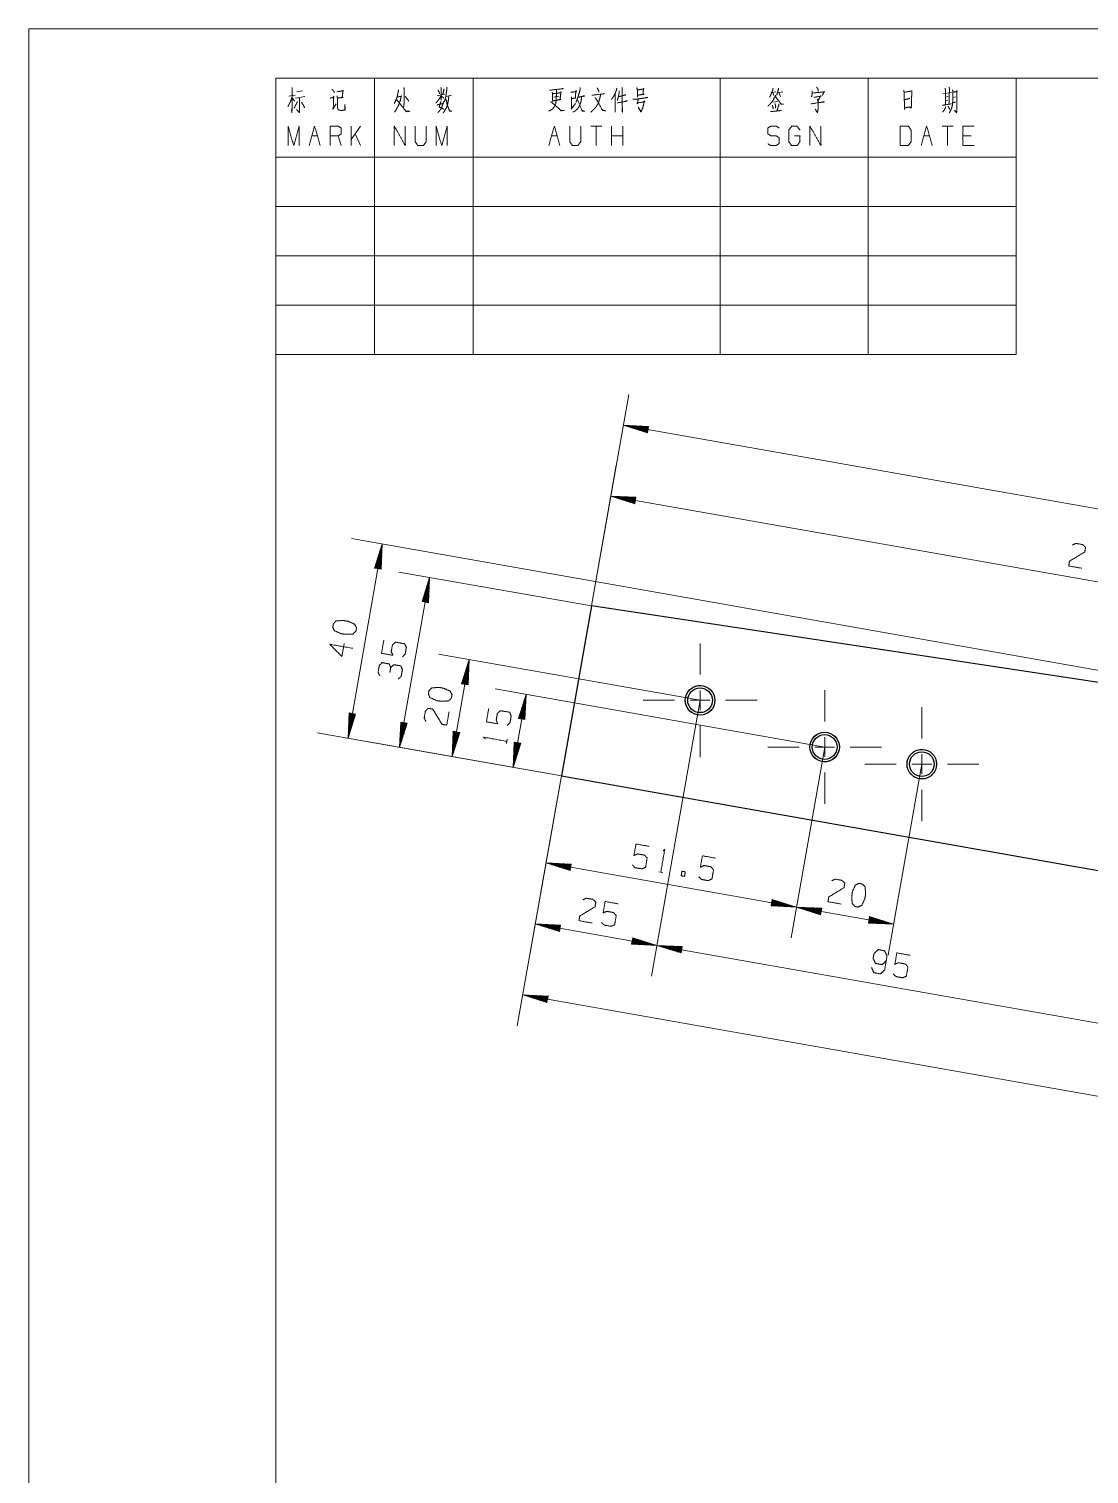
# Model space of a CAD drawing. Header units: millimetres. Extents: x 0 to 420, y 0 to 297.
# Drawn here: x 0 to 107.4, y 150.6 to 297 of the extents above; entities that cross this region are included whole.
import ezdxf

# ---------------------------------------------------------------- set-up
doc = ezdxf.new("R2010")
doc.units = ezdxf.units.MM
doc.layers.add('1', color=7, linetype='Continuous', true_color=0xffffff)

msp = doc.modelspace()

# ---------------------------------------------------------------- linework, layer by layer
at = {"layer": '1', "color": 132, "linetype": 'Continuous', "lineweight": 18}
for p, q in [((0, 297), (0, 0)), ((420, 297), (0, 297)), ((25, 292), (25, 264)), ((25, 292), (100, 292)), ((25, 292), (100, 292)), ((25, 292), (100, 292)), ((25, 292), (25, 5)), ((415, 292), (25, 292)), ((35, 292), (35, 264)), ((45, 292), (45, 264)), ((70, 292), (70, 264)), ((85, 292), (85, 264)), ((100, 292), (100, 264)), ((25, 284), (100, 284)), ((25, 279), (100, 279)), ((25, 274), (100, 274)), ((25, 269), (100, 269)), ((25, 264), (100, 264))]:
    msp.add_line(p, q, dxfattribs=at)
at = {"layer": '1', "color": 95, "linetype": 'Continuous', "lineweight": 18}
for p, q in [((26.34, 290.18), (26.96, 290.3)), ((26.7, 289.95), (26.92, 289.68)), ((26.99, 289.99), (27.95, 290.14)), ((27.13, 290.61), (27.71, 290.74)), ((41.34, 290.22), (42.13, 290.38)), ((42.25, 290.16), (42.79, 290.28)), ((53.17, 290.09), (53.7, 290.18)), ((75.25, 290.57), (75.67, 290.63)), ((75.35, 290.55), (75.45, 290.24)), ((75.82, 290.51), (76.35, 290.61)), ((75.98, 290.49), (76.11, 290.16)), ((92.56, 290.43), (93.43, 290.55)), ((92.84, 290.07), (93.11, 290.14)), ((93.6, 290.05), (93.85, 290.12)), ((54.91, 288.87), (55.37, 289.43)), ((75.83, 289.64), (75.37, 289.56)), ((92.86, 289.72), (93.09, 289.78)), ((33.59, 287.14), (32.63, 285.78)), ((32.63, 285.18), (32.63, 287.14)), ((58.02, 287.14), (56.9, 287.14)), ((57.46, 287.14), (57.46, 285.18)), ((59.02, 285.18), (59.02, 287.14)), ((60.14, 285.18), (60.14, 287.14)), ((93.6, 287.14), (92.49, 287.14)), ((93.05, 287.14), (93.05, 285.18)), ((28.66, 286.17), (29.22, 286.17)), ((31.62, 285.18), (31.34, 286.17)), ((33.59, 285.18), (33.04, 286.36)), ((52.94, 286.17), (53.49, 286.17)), ((60.14, 286.17), (59.02, 286.17)), ((90.65, 286.17), (91.2, 286.17)), ((95.45, 286.17), (94.61, 286.17)), ((48.36, 224.61), (48.44, 225.03)), ((63.79, 211.59), (64.21, 211.51))]:
    msp.add_line(p, q, dxfattribs=at)
at = {"layer": '1', "color": 13, "linetype": 'Continuous', "lineweight": 18}
for p, q in [((56.97, 238.53), (60.75, 259.97)), ((62.76, 256.73), (60.2, 256.84)), ((60.2, 256.84), (62.64, 256.07)), ((191.42, 233.71), (60.2, 256.84)), ((62.7, 256.38), (60.38, 256.79)), ((62.7, 256.43), (60.39, 256.84)), ((62.69, 256.33), (60.76, 256.67)), ((62.71, 256.48), (60.78, 256.82)), ((62.68, 256.28), (61.13, 256.55)), ((62.72, 256.53), (61.17, 256.8)), ((62.67, 256.23), (61.5, 256.44)), ((62.73, 256.58), (61.56, 256.79)), ((62.66, 256.18), (61.87, 256.32)), ((62.74, 256.63), (61.95, 256.77)), ((62.75, 256.68), (62.34, 256.75)), ((62.64, 256.07), (62.76, 256.73)), ((62.76, 256.73), (62.73, 256.73)), ((62.76, 256.73), (62.73, 256.73)), ((62.65, 256.13), (62.24, 256.2)), ((62.64, 256.08), (62.61, 256.08)), ((62.64, 256.08), (62.61, 256.08)), ((56.97, 238.53), (59.48, 252.78)), ((61.49, 249.54), (58.93, 249.66)), ((58.93, 249.66), (61.37, 248.89)), ((157.41, 232.29), (58.93, 249.66)), ((61.43, 249.19), (59.12, 249.6)), ((61.44, 249.24), (59.13, 249.65)), ((61.42, 249.14), (59.49, 249.48)), ((61.45, 249.29), (59.51, 249.63)), ((61.41, 249.09), (59.86, 249.36)), ((61.45, 249.34), (59.9, 249.61)), ((61.4, 249.04), (60.23, 249.25)), ((61.46, 249.39), (60.29, 249.6)), ((61.39, 248.99), (60.6, 249.13)), ((61.47, 249.44), (60.68, 249.58)), ((61.38, 248.94), (60.97, 249.01)), ((61.48, 249.49), (61.07, 249.56)), ((61.37, 248.89), (61.49, 249.54)), ((61.49, 249.54), (61.46, 249.55)), ((61.49, 249.54), (61.46, 249.55)), ((61.38, 248.89), (61.34, 248.9)), ((61.38, 248.89), (61.34, 248.9)), ((32.32, 225.13), (35.79, 244.81)), ((155.88, 223.63), (32.66, 245.36)), ((35.79, 244.81), (35.02, 242.36)), ((35.32, 242.31), (35.73, 244.62)), ((35.37, 242.3), (35.78, 244.61)), ((35.67, 242.25), (35.79, 244.81)), ((35.12, 242.34), (35.26, 243.14)), ((35.17, 242.34), (35.38, 243.51)), ((35.22, 242.33), (35.49, 243.88)), ((35.27, 242.32), (35.61, 244.25)), ((35.42, 242.29), (35.76, 244.22)), ((35.47, 242.28), (35.74, 243.83)), ((35.52, 242.27), (35.73, 243.45)), ((35.02, 242.36), (35.02, 242.39)), ((35.02, 242.36), (35.02, 242.39)), ((35.02, 242.36), (35.67, 242.25)), ((35.07, 242.35), (35.14, 242.76)), ((35.57, 242.27), (35.71, 243.06)), ((35.62, 242.26), (35.69, 242.67)), ((35.67, 242.25), (35.68, 242.28)), ((35.67, 242.25), (35.68, 242.28)), ((56.97, 238.53), (37.46, 241.97)), ((40.59, 241.42), (37.55, 224.21)), ((40.59, 241.42), (39.82, 238.98)), ((40.02, 238.94), (40.29, 240.49)), ((40.07, 238.93), (40.41, 240.86)), ((40.12, 238.92), (40.53, 241.24)), ((40.17, 238.92), (40.58, 241.23)), ((40.22, 238.91), (40.56, 240.84)), ((40.27, 238.9), (40.54, 240.45)), ((40.47, 238.86), (40.59, 241.42)), ((39.82, 238.98), (39.83, 239.01)), ((39.82, 238.98), (39.83, 239.01)), ((39.82, 238.98), (40.47, 238.86)), ((39.87, 238.97), (39.94, 239.38)), ((39.92, 238.96), (40.06, 239.75)), ((39.97, 238.95), (40.18, 240.12)), ((40.32, 238.89), (40.53, 240.06)), ((40.37, 238.88), (40.51, 239.67)), ((40.42, 238.87), (40.49, 239.28)), ((40.47, 238.86), (40.48, 238.89)), ((40.47, 238.86), (40.48, 238.89)), ((67.98, 228.97), (41.47, 233.65)), ((44.6, 233.1), (42.87, 223.27)), ((44.6, 233.1), (43.83, 230.65)), ((44.13, 230.6), (44.54, 232.91)), ((44.18, 230.59), (44.59, 232.9)), ((44.49, 230.54), (44.6, 233.1)), ((43.93, 230.64), (44.07, 231.43)), ((43.98, 230.63), (44.19, 231.8)), ((44.03, 230.62), (44.31, 232.17)), ((44.08, 230.61), (44.42, 232.54)), ((44.23, 230.58), (44.57, 232.51)), ((44.28, 230.57), (44.56, 232.13)), ((44.33, 230.57), (44.54, 231.74)), ((43.83, 230.65), (43.84, 230.69)), ((43.83, 230.65), (43.84, 230.69)), ((43.83, 230.65), (44.49, 230.54)), ((43.88, 230.65), (43.95, 231.06)), ((44.38, 230.56), (44.52, 231.35)), ((44.43, 230.55), (44.5, 230.96)), ((44.48, 230.54), (44.49, 230.57)), ((44.48, 230.54), (44.49, 230.57)), ((80.6, 224.24), (47.22, 230.12)), ((50.35, 229.57), (49.05, 222.18)), ((50.35, 229.57), (49.58, 227.13)), ((49.78, 227.09), (50.05, 228.64)), ((49.83, 227.08), (50.17, 229.01)), ((49.88, 227.07), (50.29, 229.38)), ((49.93, 227.06), (50.34, 229.38)), ((49.98, 227.06), (50.32, 228.99)), ((50.03, 227.05), (50.31, 228.6)), ((50.24, 227.01), (50.35, 229.57)), ((67.98, 228.97), (63.05, 201.01)), ((67.98, 228.97), (63.05, 201.01)), ((32.43, 227.69), (32.32, 225.13)), ((32.32, 225.13), (33.09, 227.58)), ((32.73, 227.64), (32.33, 225.33)), ((32.68, 227.65), (32.34, 225.72)), ((32.63, 227.66), (32.36, 226.11)), ((32.58, 227.67), (32.38, 226.5)), ((32.78, 227.63), (32.38, 225.32)), ((32.53, 227.68), (32.39, 226.88)), ((32.48, 227.68), (32.41, 227.27)), ((32.43, 227.69), (32.43, 227.66)), ((32.43, 227.69), (32.43, 227.66)), ((33.09, 227.58), (32.43, 227.69)), ((32.83, 227.62), (32.49, 225.69)), ((32.88, 227.61), (32.61, 226.06)), ((32.93, 227.6), (32.73, 226.43)), ((32.98, 227.6), (32.84, 226.8)), ((33.03, 227.59), (32.96, 227.18)), ((33.08, 227.58), (33.08, 227.55)), ((33.08, 227.58), (33.08, 227.55)), ((49.58, 227.13), (49.59, 227.16)), ((49.58, 227.13), (49.59, 227.16)), ((49.58, 227.13), (50.24, 227.01)), ((49.63, 227.12), (49.7, 227.53)), ((49.68, 227.11), (49.82, 227.9)), ((49.73, 227.1), (49.94, 228.27)), ((50.08, 227.04), (50.29, 228.21)), ((50.13, 227.03), (50.27, 227.82)), ((50.18, 227.02), (50.25, 227.43)), ((50.23, 227.01), (50.24, 227.04)), ((50.23, 227.01), (50.24, 227.04)), ((53.94, 221.32), (29.19, 225.69)), ((37.66, 226.77), (37.55, 224.21)), ((37.55, 224.21), (38.32, 226.65)), ((37.97, 226.72), (37.56, 224.41)), ((37.92, 226.73), (37.58, 224.79)), ((37.87, 226.73), (37.59, 225.18)), ((37.82, 226.74), (37.61, 225.57)), ((38.02, 226.71), (37.61, 224.4)), ((37.77, 226.75), (37.63, 225.96)), ((37.72, 226.76), (37.64, 226.35)), ((37.67, 226.77), (37.66, 226.74)), ((37.67, 226.77), (37.66, 226.74)), ((38.32, 226.65), (37.66, 226.77)), ((38.07, 226.7), (37.73, 224.77)), ((38.12, 226.69), (37.84, 225.14)), ((38.17, 226.68), (37.96, 225.51)), ((38.22, 226.67), (38.08, 225.88)), ((38.27, 226.66), (38.2, 226.25)), ((38.32, 226.66), (38.31, 226.62)), ((38.32, 226.66), (38.31, 226.62)), ((42.98, 225.83), (42.87, 223.27)), ((43.28, 225.78), (42.87, 223.47)), ((42.87, 223.27), (43.64, 225.72)), ((43.23, 225.79), (42.89, 223.86)), ((43.18, 225.8), (42.91, 224.25)), ((43.33, 225.77), (42.92, 223.46)), ((43.13, 225.81), (42.93, 224.63)), ((43.08, 225.82), (42.94, 225.02)), ((43.03, 225.82), (42.96, 225.41)), ((42.98, 225.83), (42.98, 225.8)), ((42.98, 225.83), (42.98, 225.8)), ((43.64, 225.72), (42.98, 225.83)), ((43.38, 225.76), (43.04, 223.83)), ((43.43, 225.75), (43.16, 224.2)), ((43.48, 225.74), (43.28, 224.57)), ((43.53, 225.74), (43.39, 224.94)), ((43.58, 225.73), (43.51, 225.32)), ((43.63, 225.72), (43.63, 225.69)), ((43.63, 225.72), (43.63, 225.69)), ((53.94, 221.32), (34.42, 224.76)), ((49.16, 224.74), (49.05, 222.18)), ((49.46, 224.69), (49.05, 222.38)), ((49.05, 222.18), (49.82, 224.63)), ((49.41, 224.7), (49.07, 222.77)), ((49.36, 224.71), (49.09, 223.16)), ((49.31, 224.72), (49.1, 223.55)), ((49.51, 224.68), (49.1, 222.37)), ((49.26, 224.73), (49.12, 223.93)), ((49.21, 224.73), (49.14, 224.32)), ((49.16, 224.74), (49.16, 224.71)), ((49.16, 224.74), (49.16, 224.71)), ((49.82, 224.63), (49.16, 224.74)), ((49.56, 224.67), (49.22, 222.74)), ((49.61, 224.66), (49.34, 223.11)), ((49.66, 224.66), (49.45, 223.48)), ((49.71, 224.65), (49.57, 223.85)), ((49.76, 224.64), (49.69, 224.23)), ((49.81, 224.63), (49.81, 224.6)), ((49.81, 224.63), (49.81, 224.6)), ((80.6, 224.24), (77.19, 204.89)), ((80.6, 224.24), (77.19, 204.89)), ((53.94, 221.32), (39.74, 223.83)), ((53.94, 221.32), (45.92, 222.74)), ((53.94, 221.32), (49.47, 196)), ((53.94, 221.32), (50.74, 203.18)), ((53.94, 221.32), (51.83, 209.36)), ((90.44, 222.5), (87.03, 203.16)), ((54.94, 212.38), (52.38, 212.49)), ((52.38, 212.49), (54.82, 211.72)), ((77.74, 208.02), (52.38, 212.49)), ((54.87, 212.02), (52.56, 212.43)), ((54.88, 212.07), (52.57, 212.48)), ((54.89, 212.12), (52.96, 212.47)), ((54.9, 212.17), (53.35, 212.45)), ((54.91, 212.22), (53.74, 212.43)), ((54.92, 212.27), (54.13, 212.41)), ((54.93, 212.32), (54.52, 212.4)), ((54.82, 211.72), (54.94, 212.38)), ((54.94, 212.37), (54.91, 212.38)), ((54.94, 212.37), (54.91, 212.38)), ((54.87, 211.97), (52.93, 212.31)), ((54.86, 211.92), (53.31, 212.2)), ((54.85, 211.87), (53.68, 212.08)), ((54.84, 211.82), (54.05, 211.96)), ((54.83, 211.77), (54.42, 211.85)), ((54.82, 211.72), (54.79, 211.73)), ((54.82, 211.72), (54.79, 211.73)), ((75.29, 208.79), (75.18, 208.13)), ((75.18, 208.13), (75.21, 208.13)), ((75.18, 208.13), (75.21, 208.13)), ((75.18, 208.13), (77.74, 208.02)), ((75.19, 208.18), (75.6, 208.11)), ((75.2, 208.29), (76.38, 208.08)), ((75.2, 208.24), (75.99, 208.1)), ((75.21, 208.34), (76.76, 208.06)), ((75.22, 208.39), (77.15, 208.04)), ((75.23, 208.44), (77.54, 208.03)), ((75.24, 208.49), (77.55, 208.08)), ((75.25, 208.54), (77.18, 208.19)), ((75.26, 208.59), (76.81, 208.31)), ((75.27, 208.69), (76.07, 208.55)), ((75.27, 208.64), (76.44, 208.43)), ((75.28, 208.74), (75.7, 208.66)), ((75.29, 208.79), (75.32, 208.78)), ((75.29, 208.79), (75.32, 208.78)), ((77.74, 208.02), (75.29, 208.79)), ((80.3, 207.91), (77.74, 208.02)), ((77.74, 208.02), (80.18, 207.25)), ((77.74, 208.02), (87.58, 206.28)), ((80.23, 207.55), (77.92, 207.96)), ((80.24, 207.6), (77.93, 208.01)), ((80.25, 207.65), (78.32, 207.99)), ((80.26, 207.7), (78.71, 207.98)), ((80.27, 207.75), (79.1, 207.96)), ((80.28, 207.8), (79.49, 207.94)), ((80.22, 207.5), (78.29, 207.84)), ((80.22, 207.45), (78.66, 207.73)), ((80.21, 207.4), (79.04, 207.61)), ((80.2, 207.35), (79.41, 207.49)), ((80.19, 207.3), (79.78, 207.38)), ((80.29, 207.85), (79.88, 207.93)), ((80.18, 207.25), (80.15, 207.26)), ((80.18, 207.25), (80.15, 207.26)), ((80.18, 207.25), (80.3, 207.91)), ((80.3, 207.9), (80.26, 207.91)), ((80.3, 207.9), (80.26, 207.91)), ((85.14, 207.05), (85.03, 206.39)), ((85.04, 206.5), (85.84, 206.36)), ((85.05, 206.55), (86.22, 206.34)), ((85.06, 206.6), (86.61, 206.33)), ((85.07, 206.65), (87, 206.31)), ((85.08, 206.7), (87.39, 206.29)), ((85.09, 206.75), (87.4, 206.34)), ((85.1, 206.8), (87.03, 206.46)), ((85.11, 206.9), (86.29, 206.69)), ((85.11, 206.85), (86.66, 206.58)), ((85.12, 206.95), (85.91, 206.81)), ((85.13, 207), (85.54, 206.93)), ((85.14, 207.05), (85.17, 207.04)), ((85.14, 207.05), (85.17, 207.04)), ((87.58, 206.28), (85.14, 207.05)), ((53.85, 206.2), (51.29, 206.31)), ((51.29, 206.31), (53.73, 205.54)), ((63.6, 204.14), (51.29, 206.31)), ((53.79, 205.84), (51.47, 206.25)), ((53.79, 205.89), (51.48, 206.3)), ((53.78, 205.79), (51.84, 206.13)), ((53.8, 205.94), (51.87, 206.28)), ((53.77, 205.74), (52.22, 206.02)), ((53.81, 205.99), (52.26, 206.27)), ((53.76, 205.69), (52.59, 205.9)), ((53.82, 206.04), (52.65, 206.25)), ((53.75, 205.64), (52.96, 205.78)), ((53.83, 206.09), (53.04, 206.23)), ((53.74, 205.59), (53.33, 205.67)), ((53.84, 206.14), (53.43, 206.22)), ((53.73, 205.54), (53.7, 205.55)), ((53.73, 205.54), (53.7, 205.55)), ((53.73, 205.54), (53.85, 206.2)), ((53.85, 206.19), (53.82, 206.2)), ((53.85, 206.19), (53.82, 206.2)), ((85.03, 206.45), (85.45, 206.38)), ((85.03, 206.4), (85.06, 206.39)), ((85.03, 206.4), (85.06, 206.39)), ((85.03, 206.39), (87.58, 206.28)), ((61.16, 204.91), (61.04, 204.25)), ((61.04, 204.25), (61.08, 204.25)), ((61.04, 204.25), (61.08, 204.25)), ((61.04, 204.25), (63.6, 204.14)), ((61.05, 204.3), (61.46, 204.23)), ((61.06, 204.35), (61.85, 204.21)), ((61.07, 204.4), (62.24, 204.2)), ((61.08, 204.45), (62.63, 204.18)), ((61.09, 204.5), (63.02, 204.16)), ((61.1, 204.55), (63.41, 204.15)), ((61.11, 204.65), (63.05, 204.31)), ((61.11, 204.6), (63.42, 204.2)), ((61.12, 204.7), (62.67, 204.43)), ((61.13, 204.75), (62.3, 204.55)), ((61.14, 204.8), (61.93, 204.67)), ((61.15, 204.85), (61.56, 204.78)), ((63.6, 204.14), (61.16, 204.91)), ((61.16, 204.9), (61.19, 204.9)), ((61.16, 204.9), (61.19, 204.9)), ((66.16, 204.03), (63.6, 204.14)), ((63.6, 204.14), (66.05, 203.37)), ((63.6, 204.14), (110.38, 195.89)), ((66.1, 203.67), (63.79, 204.08)), ((66.11, 203.72), (63.8, 204.13)), ((66.09, 203.62), (64.16, 203.96)), ((66.12, 203.77), (64.19, 204.11)), ((66.08, 203.57), (64.53, 203.85)), ((66.13, 203.82), (64.57, 204.1)), ((66.07, 203.52), (64.9, 203.73)), ((66.13, 203.87), (64.96, 204.08)), ((66.06, 203.47), (65.27, 203.61)), ((66.14, 203.92), (65.35, 204.06)), ((66.15, 203.97), (65.74, 204.05)), ((66.05, 203.37), (66.16, 204.03)), ((66.16, 204.02), (66.13, 204.03)), ((66.16, 204.02), (66.13, 204.03)), ((66.06, 203.42), (65.64, 203.49)), ((66.05, 203.37), (66.02, 203.38)), ((66.05, 203.37), (66.02, 203.38)), ((52.58, 199.01), (50.02, 199.13)), ((50.02, 199.13), (52.46, 198.36)), ((183.11, 175.66), (50.02, 199.13)), ((52.52, 198.66), (50.21, 199.07)), ((52.53, 198.71), (50.22, 199.12)), ((52.51, 198.61), (50.58, 198.95)), ((52.54, 198.76), (50.6, 199.1)), ((52.5, 198.56), (50.95, 198.83)), ((52.54, 198.81), (50.99, 199.08)), ((52.49, 198.51), (51.32, 198.72)), ((52.55, 198.86), (51.38, 199.07)), ((52.48, 198.46), (51.69, 198.6)), ((52.56, 198.91), (51.77, 199.05)), ((52.47, 198.41), (52.06, 198.48)), ((52.57, 198.96), (52.16, 199.03)), ((52.47, 198.36), (52.43, 198.37)), ((52.47, 198.36), (52.43, 198.37)), ((52.46, 198.36), (52.58, 199.01)), ((52.58, 199.01), (52.55, 199.02)), ((52.58, 199.01), (52.55, 199.02))]:
    msp.add_line(p, q, dxfattribs=at)
at = {"layer": '1', "color": 30, "linetype": 'Continuous', "lineweight": 25}
for p, q in [((56.97, 238.53), (53.94, 221.32)), ((155.88, 223.63), (56.97, 238.53)), ((53.94, 221.32), (187.02, 197.86))]:
    msp.add_line(p, q, dxfattribs=at)
at = {"layer": '1', "color": 252, "linetype": 'Continuous', "lineweight": 18}
for p, q in [((67.98, 231.57), (67.98, 234.74)), ((67.98, 227.97), (67.98, 229.98)), ((80.6, 226.83), (80.6, 230)), ((65.39, 228.97), (62.22, 228.97)), ((66.98, 228.97), (68.99, 228.97)), ((70.57, 228.97), (73.75, 228.97)), ((90.44, 225.09), (90.44, 228.27)), ((67.98, 226.38), (67.98, 223.21)), ((78.01, 224.24), (74.83, 224.24)), ((79.59, 224.24), (81.6, 224.24)), ((80.6, 223.23), (80.6, 225.24)), ((83.19, 224.24), (86.36, 224.24)), ((90.44, 221.5), (90.44, 223.5)), ((80.6, 221.65), (80.6, 218.47)), ((87.85, 222.5), (84.68, 222.5)), ((89.44, 222.5), (91.45, 222.5)), ((93.04, 222.5), (96.21, 222.5)), ((90.44, 219.91), (90.44, 216.73))]:
    msp.add_line(p, q, dxfattribs=at)
at = {"layer": '1', "color": 30, "linetype": 'Continuous', "lineweight": 25}
for centre, radius in [((67.98, 228.97), 1.5), ((67.98, 228.97), 1.25), ((80.6, 224.24), 1.5), ((80.6, 224.24), 1.25), ((90.44, 222.5), 1.5), ((90.44, 222.5), 1.25)]:
    msp.add_circle(centre, radius, dxfattribs=at)
at = {"layer": '1', "color": 30, "linetype": 'Continuous', "lineweight": 13}
for centre in [(67.98, 228.97), (80.6, 224.24), (90.44, 222.5)]:
    msp.add_arc(centre, 1.5, 75, 345, dxfattribs=at)
at = {"layer": '1', "color": 95, "linetype": 'Continuous', "lineweight": 18}
for points, knots in [([(26.67, 290.16), (26.6, 289.91), (26.48, 289.62), (26.35, 289.35), (26.23, 289.14)], [0, 0, 0.233514, 0.515368, 0.78555, 1, 1]), ([(26.67, 291.07), (26.66, 288.89), (26.63, 288.5), (26.61, 288.71), (26.64, 288.94)], [0, 0, 0.723303, 0.854546, 0.923601, 1, 1]), ([(27.37, 289.99), (27.42, 289.87), (27.42, 288.83), (27.4, 288.6), (27.39, 288.52), (27.11, 288.85), (27.39, 288.56)], [0, 0, 0.056947, 0.504404, 0.603051, 0.639405, 0.826366, 1, 1]), ([(30.53, 289.99), (30.92, 290.09), (30.86, 290.16), (30.83, 288.96), (30.77, 288.83), (31.12, 289.41)], [0, 0, 0.158008, 0.19221, 0.673433, 0.728446, 1, 1]), ([(30.7, 290.88), (30.87, 290.72), (30.92, 290.63), (30.92, 290.53), (30.9, 290.67)], [0, 0, 0.413146, 0.573572, 0.750721, 1, 1]), ([(31.19, 290.63), (31.87, 290.74), (31.82, 290.8), (31.73, 290.05), (31.82, 290.05), (31.25, 289.99)], [0, 0, 0.313958, 0.349012, 0.694882, 0.735357, 1, 1]), ([(31.22, 290.22), (31.25, 289.91), (31.25, 289.2), (31.27, 288.98), (31.3, 288.87), (31.34, 288.81), (31.41, 288.77), (31.53, 288.75), (31.66, 288.73), (32.03, 288.79), (32, 289.33), (32, 288.79)], [0, 0, 0.097093, 0.316208, 0.387239, 0.42073, 0.444406, 0.470581, 0.507596, 0.549105, 0.664641, 0.832445, 1, 1]), ([(37.43, 290.84), (37.42, 290.72), (37.34, 290.3), (37.26, 290.01), (37.18, 289.8), (37.09, 289.6), (37.01, 289.43)], [0, 0, 0.084498, 0.36853, 0.573114, 0.721457, 0.873368, 1, 1]), ([(37.28, 290.09), (37.75, 290.18), (37.71, 290.22), (37.68, 290.03), (37.62, 289.76), (37.56, 289.6), (37.48, 289.37), (37.4, 289.18), (37.28, 288.98), (37.2, 288.81), (37.02, 288.56)], [0, 0, 0.202443, 0.228131, 0.308408, 0.425631, 0.500403, 0.604281, 0.689483, 0.790714, 0.870506, 1, 1]), ([(37.97, 291.05), (38.02, 290.94), (38, 290.84), (37.99, 289.12), (37.97, 289.23), (38, 289.45)], [0, 0, 0.049543, 0.095606, 0.852767, 0.898838, 1, 1]), ([(38.1, 290.16), (38.13, 290.14), (38.4, 289.8), (38.47, 289.68)], [0, 0, 0.059448, 0.761031, 1, 1]), ([(41.75, 290.24), (41.62, 290.01), (41.48, 289.8), (41.35, 289.64), (41.22, 289.49)], [0, 0, 0.287221, 0.555142, 0.786181, 1, 1]), ([(41.43, 290.8), (41.56, 290.57), (41.59, 290.43)], [0, 0, 0.640221, 1, 1]), ([(41.73, 291.07), (41.76, 290.92), (41.76, 289.78), (41.73, 289.93), (41.76, 290.05)], [0, 0, 0.094654, 0.823636, 0.91829, 1, 1]), ([(41.76, 290.2), (41.94, 290.07), (42.03, 289.97)], [0, 0, 0.613122, 1, 1]), ([(42.03, 290.92), (42.03, 290.82), (41.91, 290.34)], [0, 0, 0.174301, 1, 1]), ([(42.54, 290.16), (42.49, 289.8), (42.45, 289.56), (42.41, 289.35), (42.35, 289.16), (42.23, 288.91), (42.13, 288.73), (42.01, 288.56), (41.92, 288.48)], [0, 0, 0.19438, 0.332636, 0.448614, 0.555649, 0.70616, 0.822692, 0.933847, 1, 1]), ([(42.33, 291.11), (42.33, 290.98), (42.32, 290.76), (42.27, 290.47), (42.23, 290.16), (42.17, 289.91), (42.1, 289.68), (42.08, 289.62)], [0, 0, 0.081852, 0.232243, 0.425429, 0.63211, 0.800313, 0.957953, 1, 1]), ([(53.44, 290.84), (53.42, 290.18), (53.41, 289.85), (53.39, 289.66), (53.38, 289.56), (53.36, 289.43), (53.32, 289.31), (53.27, 289.2), (53.14, 289.02), (53, 288.85), (52.79, 288.73), (52.69, 288.67), (52.65, 288.65)], [0, 0, 0.263783, 0.395771, 0.470171, 0.511786, 0.56157, 0.614019, 0.658777, 0.749614, 0.837596, 0.932985, 0.980677, 1, 1]), ([(52.76, 290.82), (52.82, 290.78), (52.85, 290.8), (54.11, 290.94), (54.07, 290.96), (53.92, 290.92)], [0, 0, 0.045522, 0.068286, 0.872626, 0.90344, 1, 1]), ([(53, 290.59), (53.04, 290.41), (53.04, 289.66), (53.03, 289.7), (53.89, 289.85), (53.8, 289.85), (53.89, 290.63), (53.92, 290.57), (53.87, 290.53), (53.04, 290.43)], [0, 0, 0.051663, 0.252803, 0.264656, 0.500971, 0.524672, 0.738301, 0.756829, 0.773117, 1, 1]), ([(54.88, 290.57), (55.47, 290.67), (55.41, 290.74), (55.34, 290.01), (55.41, 290.01), (54.97, 289.93), (54.94, 290.12), (54.97, 289.89), (54.96, 288.96)], [0, 0, 0.181366, 0.207406, 0.429567, 0.451891, 0.588199, 0.645735, 0.715777, 1, 1]), ([(55.98, 290.12), (55.98, 289.99), (55.92, 289.66), (55.86, 289.47), (55.81, 289.31), (55.73, 289.16), (55.65, 289.02), (55.54, 288.87), (55.31, 288.67), (55.13, 288.58)], [0, 0, 0.067236, 0.249298, 0.354996, 0.450079, 0.537949, 0.629663, 0.725721, 0.894899, 1, 1]), ([(55.85, 291.05), (55.82, 290.8), (55.73, 290.47), (55.62, 290.12), (55.53, 289.89), (55.47, 289.72), (55.41, 289.58)], [0, 0, 0.162457, 0.385014, 0.625897, 0.784413, 0.898493, 1, 1]), ([(55.62, 290.07), (56.27, 290.2), (56.2, 290.22), (56.08, 290.18)], [0, 0, 0.769962, 0.857327, 1, 1]), ([(57.88, 290.32), (57.88, 290.2), (57.81, 289.91), (57.74, 289.68), (57.65, 289.43), (57.52, 289.23), (57.5, 289.18), (57.42, 289.08), (57.31, 288.94), (57.18, 288.81), (57.06, 288.69), (56.93, 288.58)], [0, 0, 0.060656, 0.206644, 0.323463, 0.452143, 0.571976, 0.593424, 0.659716, 0.74639, 0.834816, 0.918178, 1, 1]), ([(57.02, 290.28), (58.29, 290.43), (58.21, 290.45), (58.12, 290.41)], [0, 0, 0.872478, 0.933903, 1, 1]), ([(57.34, 290.05), (57.4, 290.01), (58.1, 288.75), (58.43, 288.69), (58.12, 288.77), (58.02, 288.89)], [0, 0, 0.030854, 0.652647, 0.79375, 0.930716, 1, 1]), ([(57.56, 291.03), (57.66, 290.84), (57.71, 290.72), (57.74, 290.59)], [0, 0, 0.450481, 0.729637, 1, 1]), ([(59.55, 290.98), (59.48, 290.72), (59.38, 290.47), (59.26, 290.24), (59.14, 290.05), (59, 289.85)], [0, 0, 0.21836, 0.428744, 0.629221, 0.801494, 1, 1]), ([(59.38, 290.41), (59.39, 289.16), (59.39, 288.56), (59.38, 288.69), (59.39, 288.91)], [0, 0, 0.565717, 0.839123, 0.896086, 1, 1]), ([(59.8, 290.72), (59.76, 290.38), (59.7, 290.09), (59.64, 289.89), (59.6, 289.76)], [0, 0, 0.34211, 0.644851, 0.86512, 1, 1]), ([(59.8, 290.14), (60.47, 290.32), (60.4, 290.32), (60.28, 290.26)], [0, 0, 0.772509, 0.853435, 1, 1]), ([(60.08, 291.07), (60.12, 290.98), (60.09, 291.03), (60.11, 288.54), (60.09, 288.73), (60.11, 289.04)], [0, 0, 0.029975, 0.04619, 0.840789, 0.900562, 1, 1]), ([(61.18, 289.87), (61.37, 289.87), (61.75, 289.91), (62.68, 290.05), (62.58, 290.07), (62.43, 290.03)], [0, 0, 0.10704, 0.322386, 0.855626, 0.914427, 1, 1]), ([(61.57, 291.07), (61.63, 290.82), (61.63, 290.09), (61.63, 290.28), (62.33, 290.38), (62.21, 290.38), (62.24, 290.9), (62.26, 290.98), (62.29, 290.92), (62.19, 290.9), (61.63, 290.82)], [0, 0, 0.076614, 0.294117, 0.350048, 0.563214, 0.598361, 0.753971, 0.779215, 0.799829, 0.831205, 1, 1]), ([(75.64, 290.3), (75.63, 290.2), (75.39, 289.83), (75.38, 289.78), (75.26, 289.6), (75.06, 289.37), (74.85, 289.16)], [0, 0, 0.074337, 0.387309, 0.418539, 0.575027, 0.79286, 1, 1]), ([(75.37, 290.98), (75.35, 290.84), (75.23, 290.53), (75.13, 290.28), (75.01, 290.07)], [0, 0, 0.148006, 0.485257, 0.758321, 1, 1]), ([(75.61, 290.16), (76.2, 289.37), (76.43, 289.37), (76.2, 289.39), (76.08, 289.54)], [0, 0, 0.599324, 0.742451, 0.886135, 1, 1]), ([(75.91, 290.98), (75.92, 290.88), (75.75, 290.3)], [0, 0, 0.147218, 1, 1]), ([(79.34, 290.74), (79.34, 290.51), (79.33, 290.34), (79.3, 290.22), (79.27, 290.12)], [0, 0, 0.361949, 0.626223, 0.829034, 1, 1]), ([(79.34, 290.49), (80.57, 290.63), (80.56, 290.67), (80.37, 290.26)], [0, 0, 0.712481, 0.737756, 1, 1]), ([(79.49, 290.07), (80.25, 290.18), (80.21, 290.24), (79.92, 289.72)], [0, 0, 0.533866, 0.586729, 1, 1]), ([(79.78, 291.09), (79.89, 290.96), (79.93, 290.86), (79.96, 290.69)], [0, 0, 0.364604, 0.619196, 1, 1]), ([(88.61, 290.8), (88.64, 290.59), (88.66, 290.14), (88.67, 289.66), (88.67, 289.6), (88.67, 288.83), (88.67, 288.98), (89.24, 289.1), (89.36, 288.96), (89.39, 289.14), (89.39, 289.39), (89.4, 289.87), (89.42, 290.36), (89.42, 290.78), (89.43, 290.72), (88.66, 290.57)], [0, 0, 0.037589, 0.119519, 0.205166, 0.216331, 0.354043, 0.380097, 0.485125, 0.518622, 0.552532, 0.597196, 0.682843, 0.77221, 0.846648, 0.858119, 1, 1]), ([(88.67, 289.83), (89.24, 289.95), (89.18, 289.97), (89.05, 289.89)], [0, 0, 0.728512, 0.805958, 1, 1]), ([(92.8, 290.98), (92.83, 290.86), (92.83, 289.31)], [0, 0, 0.075954, 1, 1]), ([(93.21, 291.11), (93.24, 290.98), (93.19, 289.37)], [0, 0, 0.073211, 1, 1]), ([(93.55, 290.82), (93.59, 290.59), (93.59, 290.14), (93.57, 289.64), (93.55, 289.33), (93.47, 289), (93.38, 288.79), (93.22, 288.48)], [0, 0, 0.096217, 0.285187, 0.491418, 0.620825, 0.76157, 0.854869, 1, 1]), ([(93.59, 290.57), (94.03, 290.67), (93.98, 290.74), (93.98, 290.05), (94, 289.12), (93.98, 288.77), (93.97, 288.56), (93.95, 288.5), (93.74, 288.77), (93.94, 288.58)], [0, 0, 0.13308, 0.155522, 0.357051, 0.631901, 0.735808, 0.797028, 0.815849, 0.918301, 1, 1]), ([(27.18, 289.66), (27.17, 289.58), (26.86, 288.96)], [0, 0, 0.108202, 1, 1]), ([(27.61, 289.58), (27.87, 289.16), (27.92, 289), (27.81, 289.27)], [0, 0, 0.516563, 0.696901, 1, 1]), ([(37.28, 289.8), (38.22, 288.62), (38.56, 288.65), (38.54, 288.65), (38.24, 288.67), (38.08, 288.81)], [0, 0, 0.632183, 0.773704, 0.779845, 0.909108, 1, 1]), ([(41.34, 289.31), (41.97, 289.45), (41.98, 289.64), (41.98, 289.56), (41.91, 289.31), (41.81, 289.04), (41.7, 288.83), (41.59, 288.71), (41.48, 288.58), (41.41, 288.52)], [0, 0, 0.30447, 0.39258, 0.431622, 0.553714, 0.689469, 0.798362, 0.878841, 0.954752, 1, 1]), ([(41.72, 289.66), (41.56, 289.08), (41.66, 289.04), (41.78, 289), (41.89, 288.94), (42.04, 288.85)], [0, 0, 0.5291, 0.62629, 0.735524, 0.852093, 1, 1]), ([(42.22, 289.89), (42.25, 289.85), (42.39, 289.27), (42.49, 289), (42.6, 288.71), (42.63, 288.65), (42.85, 288.67), (42.63, 288.69), (42.55, 288.81)], [0, 0, 0.026721, 0.341749, 0.493483, 0.655465, 0.691641, 0.80784, 0.924039, 1, 1]), ([(52.82, 289.6), (52.89, 289.6), (53.17, 289.37), (53.41, 289.16), (53.63, 288.98), (53.9, 288.71), (54.23, 288.75), (53.92, 288.71), (53.82, 288.79)], [0, 0, 0.033467, 0.197839, 0.340788, 0.472468, 0.649452, 0.797921, 0.939753, 1, 1]), ([(55.54, 289.8), (55.59, 289.78), (56.04, 288.67), (56.32, 288.65), (56.06, 288.71), (55.98, 288.83)], [0, 0, 0.024909, 0.644018, 0.787117, 0.926016, 1, 1]), ([(59.57, 289.49), (60.61, 289.7), (60.53, 289.72), (60.4, 289.66)], [0, 0, 0.826976, 0.886334, 1, 1]), ([(61.73, 289.91), (61.63, 289.41), (61.6, 289.49), (62.38, 289.62), (62.33, 289.7), (62.33, 289.62), (62.24, 289.27), (62.19, 289.04), (62.11, 288.85), (62.05, 288.71), (62.01, 288.6), (61.98, 288.58), (61.72, 289.06), (62, 288.62)], [0, 0, 0.13637, 0.159981, 0.371157, 0.396349, 0.418604, 0.516111, 0.579311, 0.63312, 0.675133, 0.705357, 0.714996, 0.861275, 1, 1]), ([(75.12, 288.62), (76.23, 288.73), (76.16, 288.73), (75.99, 288.71)], [0, 0, 0.825897, 0.879998, 1, 1]), ([(75.31, 289.27), (75.38, 289), (75.38, 288.87), (75.37, 289.04)], [0, 0, 0.489807, 0.707975, 1, 1]), ([(75.58, 289.43), (75.64, 289.12), (75.61, 288.96), (75.61, 289.18)], [0, 0, 0.443891, 0.680119, 1, 1]), ([(75.95, 289.41), (75.95, 289.27), (75.77, 288.69)], [0, 0, 0.19307, 1, 1]), ([(79.2, 289.41), (80.57, 289.6), (80.49, 289.62), (80.28, 289.56)], [0, 0, 0.820202, 0.873508, 1, 1]), ([(79.87, 289.87), (79.9, 289.76), (79.93, 289.64), (79.94, 289.43), (79.94, 289), (79.93, 288.85), (79.9, 288.65), (79.86, 288.52), (79.64, 288.87), (79.87, 288.56)], [0, 0, 0.049623, 0.1085, 0.204239, 0.404798, 0.471991, 0.568442, 0.629223, 0.820578, 1, 1]), ([(92.52, 289.25), (93.43, 289.41), (93.38, 289.43), (93.33, 289.37)], [0, 0, 0.873246, 0.919206, 1, 1]), ([(92.86, 289.12), (92.84, 289.02), (92.73, 288.81), (92.62, 288.67), (92.52, 288.56)], [0, 0, 0.157085, 0.51447, 0.781154, 1, 1]), ([(93.09, 289.18), (93.25, 288.94), (93.25, 288.83), (93.19, 289.02)], [0, 0, 0.497679, 0.671694, 1, 1]), ([(93.57, 289.52), (93.6, 289.52), (93.84, 289.58)], [0, 0, 0.107799, 1, 1]), ([(26.26, 285.18), (26.26, 287.14), (26.82, 285.18), (27.37, 287.14), (27.37, 285.18)], [0, 0, 0.245192, 0.5, 0.754808, 1, 1]), ([(30.51, 285.18), (30.51, 287.14), (31.34, 287.14), (31.62, 286.96), (31.62, 286.36), (31.34, 286.17), (30.51, 286.17)], [0, 0, 0.400952, 0.571035, 0.639278, 0.761676, 0.829917, 1, 1]), ([(37.01, 285.18), (37.01, 287.14), (38.12, 285.18), (38.12, 287.14)], [0, 0, 0.317574, 0.682426, 1, 1]), ([(39.13, 287.14), (39.13, 285.57), (39.39, 285.18), (39.95, 285.18), (40.24, 285.57), (40.24, 287.14)], [0, 0, 0.337152, 0.438599, 0.557781, 0.662848, 1, 1]), ([(41.25, 285.18), (41.25, 287.14), (41.81, 285.18), (42.36, 287.14), (42.36, 285.18)], [0, 0, 0.245192, 0.5, 0.754808, 1, 1]), ([(54.78, 287.14), (54.78, 285.57), (55.05, 285.18), (55.6, 285.18), (55.89, 285.57), (55.89, 287.14)], [0, 0, 0.337152, 0.438599, 0.557781, 0.662848, 1, 1]), ([(74.85, 285.36), (75.13, 285.18), (75.7, 285.18), (75.98, 285.39), (75.98, 285.97), (75.7, 286.17), (75.15, 286.17), (74.85, 286.36), (74.85, 286.96), (75.15, 287.14), (75.7, 287.14), (75.98, 286.96)], [0, 0, 0.068035, 0.184054, 0.254521, 0.372333, 0.442799, 0.555843, 0.626367, 0.748393, 0.81892, 0.931964, 1, 1]), ([(77.55, 286.17), (78.1, 286.17), (78.1, 285.57), (77.82, 285.18), (77.25, 285.18), (76.97, 285.57), (76.97, 286.75), (77.27, 287.14), (77.81, 287.14), (78.09, 286.75)], [0, 0, 0.103295, 0.214797, 0.304261, 0.410274, 0.499739, 0.718892, 0.809956, 0.910533, 1, 1]), ([(79.11, 285.18), (79.11, 287.14), (80.22, 285.18), (80.22, 287.14)], [0, 0, 0.317574, 0.682426, 1, 1]), ([(88.25, 285.18), (89.07, 285.18), (89.36, 285.57), (89.36, 286.75), (89.07, 287.14), (88.25, 287.14), (88.25, 285.18)], [0, 0, 0.142133, 0.227159, 0.431787, 0.516817, 0.65895, 1, 1]), ([(90.37, 285.18), (90.93, 287.14), (91.48, 285.18)], [0, 0, 0.5, 1, 1]), ([(95.73, 285.18), (94.61, 285.18), (94.61, 287.14), (95.73, 287.14)], [0, 0, 0.265389, 0.734611, 1, 1]), ([(105.7, 244.7), (106.05, 244.87), (106.73, 244.75), (107.03, 244.47), (106.94, 244), (105.39, 243.06), (105.33, 242.58), (106.65, 242.35)], [0, 0, 0.069691, 0.192976, 0.265273, 0.350227, 0.67474, 0.759752, 1, 1]), ([(33.18, 236.31), (32.99, 236.68), (32.33, 236.98), (31.86, 237.06), (31.12, 237.01), (30.84, 236.72), (30.78, 236.39), (30.94, 236.02), (31.63, 235.72), (32.1, 235.66), (32.81, 235.69), (33.12, 235.98), (33.18, 236.31)], [0, 0, 0.067526, 0.183971, 0.260584, 0.380944, 0.44614, 0.500306, 0.565505, 0.685864, 0.762529, 0.87831, 0.945834, 1, 1]), ([(31.94, 234.74), (31.7, 233.41), (30.47, 234.65), (32.81, 234.24)], [0, 0, 0.245869, 0.565296, 1, 1]), ([(37.83, 233.36), (38.11, 233.65), (38.23, 234.33), (38.06, 234.7), (37.13, 234.86), (36.82, 234.58), (36.7, 233.9), (36.87, 233.53), (35.71, 233.73), (35.95, 235.07)], [0, 0, 0.062229, 0.168343, 0.230571, 0.376816, 0.441266, 0.54738, 0.609608, 0.790489, 1, 1]), ([(36.65, 232.29), (36.49, 232.66), (35.77, 232.79), (35.49, 232.5), (35.37, 231.82), (35.54, 231.45)], [0, 0, 0.153876, 0.429855, 0.583727, 0.846131, 1, 1]), ([(37.43, 231.13), (37.71, 231.41), (37.83, 232.09), (37.67, 232.46), (36.95, 232.58), (36.65, 232.29), (36.56, 231.79)], [0, 0, 0.124122, 0.343686, 0.472444, 0.703374, 0.83673, 1, 1]), ([(42.86, 229.52), (42.67, 229.9), (42.01, 230.19), (41.54, 230.28), (40.8, 230.23), (40.52, 229.94), (40.46, 229.61), (40.62, 229.24), (41.31, 228.94), (41.78, 228.87), (42.5, 228.91), (42.8, 229.19), (42.86, 229.52)], [0, 0, 0.067526, 0.183971, 0.260584, 0.380943, 0.44614, 0.500306, 0.565505, 0.685864, 0.762529, 0.87831, 0.945834, 1, 1]), ([(40.2, 226.84), (40.04, 227.19), (40.16, 227.87), (40.44, 228.16), (40.9, 228.08), (41.85, 226.53), (42.32, 226.46), (42.55, 227.79)], [0, 0, 0.069693, 0.19298, 0.265275, 0.350227, 0.674741, 0.759752, 1, 1]), ([(48.45, 226.42), (48.73, 226.71), (48.85, 227.39), (48.69, 227.76), (47.75, 227.92), (47.45, 227.64), (47.33, 226.96), (47.49, 226.59), (46.34, 226.79), (46.57, 228.13)], [0, 0, 0.062227, 0.168344, 0.230573, 0.376817, 0.441265, 0.547383, 0.609608, 0.790489, 1, 1]), ([(46.23, 225.06), (46.06, 225.23), (48.4, 224.82)], [0, 0, 0.09349, 1, 1]), ([(61.12, 212.29), (61.41, 212.01), (62.09, 211.89), (62.46, 212.05), (62.62, 212.99), (62.33, 213.29), (61.65, 213.41), (61.28, 213.25), (61.49, 214.41), (62.83, 214.17)], [0, 0, 0.062228, 0.168344, 0.230571, 0.376817, 0.441266, 0.547382, 0.609609, 0.790489, 1, 1]), ([(64.24, 213.72), (64.41, 213.89), (64, 211.55)], [0, 0, 0.09349, 1, 1]), ([(67.84, 211.1), (68.13, 210.82), (68.81, 210.7), (69.18, 210.87), (69.35, 211.8), (69.06, 212.11), (68.38, 212.23), (68.01, 212.06), (68.21, 213.22), (69.55, 212.98)], [0, 0, 0.062229, 0.168343, 0.23057, 0.376815, 0.441264, 0.54738, 0.609609, 0.790491, 1, 1]), ([(66.06, 211.19), (66.4, 211.13), (66.48, 211.6), (66.15, 211.65), (66.06, 211.19)], [0, 0, 0.207091, 0.5, 0.707091, 1, 1]), ([(81.31, 210.68), (81.66, 210.85), (82.34, 210.73), (82.64, 210.45), (82.55, 209.98), (81, 209.03), (80.94, 208.56), (82.26, 208.33)], [0, 0, 0.069692, 0.192976, 0.265274, 0.350229, 0.674741, 0.759753, 1, 1]), ([(84, 208.02), (84.37, 208.21), (84.67, 208.87), (84.75, 209.34), (84.7, 210.08), (84.41, 210.36), (84.08, 210.42), (83.71, 210.26), (83.41, 209.57), (83.35, 209.1), (83.38, 208.39), (83.67, 208.08), (84, 208.02)], [0, 0, 0.067526, 0.183971, 0.260585, 0.380944, 0.44614, 0.500305, 0.565504, 0.685862, 0.762527, 0.87831, 0.945835, 1, 1]), ([(56.1, 208.75), (56.45, 208.92), (57.13, 208.8), (57.42, 208.52), (57.34, 208.05), (55.79, 207.11), (55.72, 206.64), (57.05, 206.4)], [0, 0, 0.069692, 0.192977, 0.265274, 0.350226, 0.67474, 0.759752, 1, 1]), ([(57.99, 206.47), (58.28, 206.19), (58.96, 206.07), (59.33, 206.23), (59.49, 207.17), (59.2, 207.47), (58.53, 207.59), (58.16, 207.43), (58.36, 208.58), (59.7, 208.35)], [0, 0, 0.062228, 0.168344, 0.23057, 0.376815, 0.441264, 0.54738, 0.609608, 0.79049, 1, 1]), ([(85.35, 201.9), (85.58, 201.37), (86.26, 201.25), (86.68, 201.66), (86.92, 203.07), (86.67, 203.59), (86, 203.71), (85.6, 203.3), (85.5, 202.83), (85.75, 202.31), (86.43, 202.19), (86.84, 202.6)], [0, 0, 0.076856, 0.169524, 0.247729, 0.439295, 0.517499, 0.610167, 0.687022, 0.750922, 0.829127, 0.921795, 1, 1]), ([(87.53, 201.26), (87.83, 200.98), (88.5, 200.86), (88.87, 201.02), (89.04, 201.96), (88.75, 202.26), (88.07, 202.38), (87.7, 202.22), (87.91, 203.37), (89.25, 203.14)], [0, 0, 0.062228, 0.168344, 0.230573, 0.376818, 0.441268, 0.547383, 0.60961, 0.790489, 1, 1])]:
    msp.add_open_spline(points, degree=1, knots=knots, dxfattribs=at)
for points in [[(28.38, 285.18), (28.94, 287.14), (29.5, 285.18)], [(52.66, 285.18), (53.22, 287.14), (53.77, 285.18)]]:
    msp.add_open_spline(points, degree=1, dxfattribs=at)

doc.saveas('drawing.dxf')
